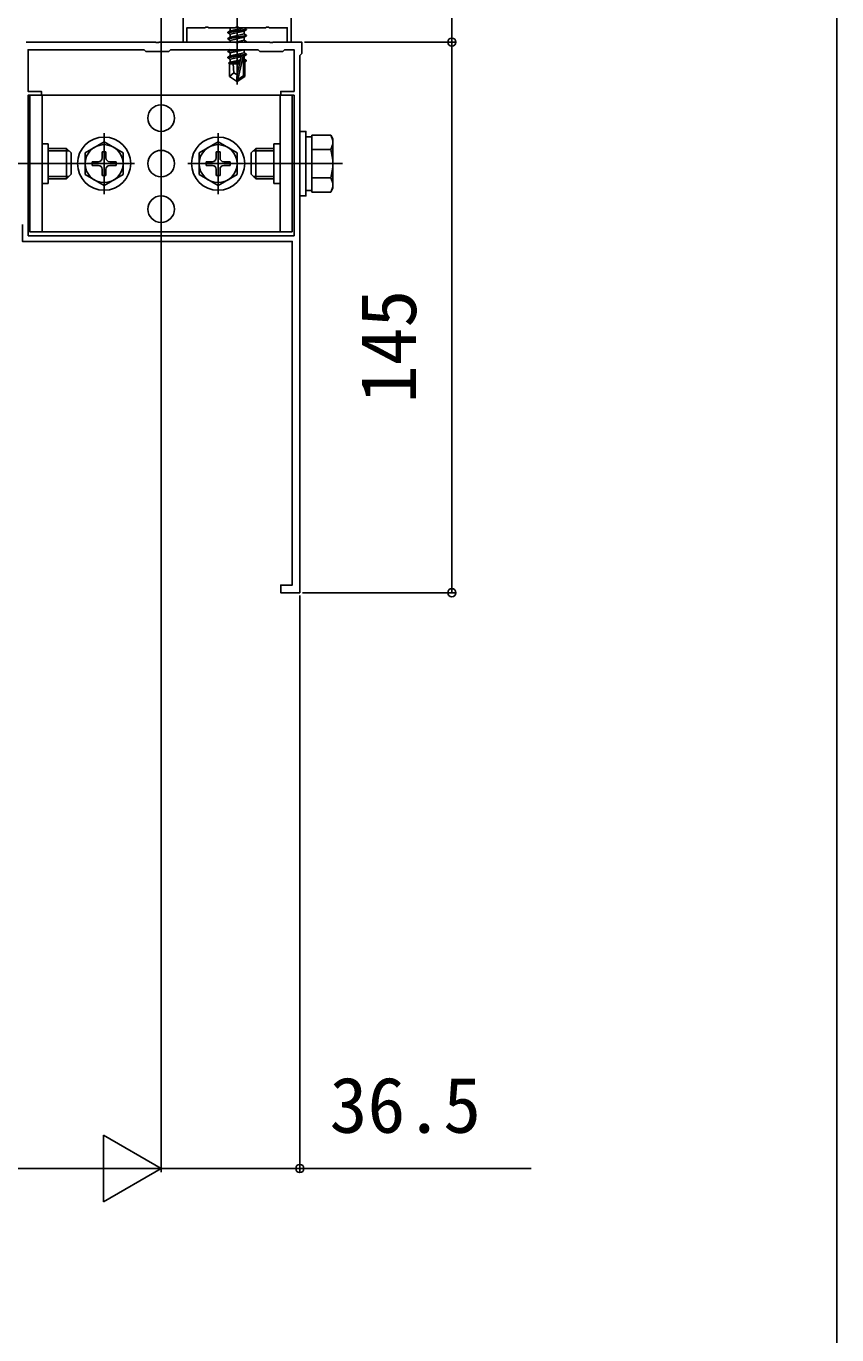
# Model space of a CAD drawing. Units: millimetres, scale not verified. Extents: x -875 to 875, y -1305 to 1298.
# Drawn here: x 661.7 to 875, y -155.6 to 189 of the extents above; entities that cross this region are included whole.
import ezdxf
from ezdxf.enums import TextEntityAlignment as Align

# ---------------------------------------------------------------- set-up
doc = ezdxf.new("R2010")
doc.units = ezdxf.units.MM
doc.header["$LTSCALE"] = 8
for name, color, linetype in [('0-3_YKK_11', 7, 'Continuous'), ('0-5_YKK_12', 2, 'Continuous'), ('0-6_YKK_13', 4, 'Continuous'), ('0-8_YKK_D', 6, 'Continuous'), ('0-9_YKK_ZWAK', 7, 'Continuous')]:
    doc.layers.add(name, color=color, linetype=linetype)
doc.styles.add('ＭＳ ゴシック', font='')
doc.styles.get('ＭＳ ゴシック').set_extended_font_data('MS Gothic')

msp = doc.modelspace()

# ---------------------------------------------------------------- linework, layer by layer
at = {"layer": '0-3_YKK_11'}
for points in [[(731.4, 191.3), (731.4, 184.8), (730.4, 184.8), (730.4, 188.6), (725.72, 188.6), (725.46, 188.75), (724.94, 188.75), (724.68, 188.6), (717.72, 188.6), (717.46, 188.75), (717.2, 188.9), (716.94, 188.75), (716.68, 188.6), (709.72, 188.6), (709.46, 188.75), (708.94, 188.75), (708.68, 188.6), (704, 188.6), (704, 184.8), (703, 184.8), (703, 191.3)], [(661.7, 184.8), (695.742, 184.8), (695.925, 184.68), (696.475, 184.68), (696.658, 184.8), (716.742, 184.8), (716.925, 184.68), (717.475, 184.68), (717.658, 184.8), (725.742, 184.8), (725.925, 184.68), (726.475, 184.68), (726.658, 184.8), (734.2, 184.8), (734.2, 181.8), (733.7, 181.3)], [(733.7, 181.3), (733.7, 39.8), (728.7, 39.8), (728.7, 41.8), (731.7, 41.8), (731.7, 132.3), (660.7, 132.3), (660.7, 136.8)]]:
    msp.add_lwpolyline(points, dxfattribs=at)
msp.add_lwpolyline([(662.2, 133.8), (732.2, 133.8), (732.2, 170.8), (728.7, 170.8), (728.7, 171.8), (732.2, 171.8), (732.2, 182.8), (729.7, 182.8), (729.2, 182.3), (723.2, 182.3), (722.7, 182.8), (699.7, 182.8), (699.2, 182.3), (693.2, 182.3), (692.7, 182.8), (662.2, 182.8), (662.2, 171.8), (665.7, 171.8), (665.7, 170.8), (662.2, 170.8)], close=True, dxfattribs=at)
at = {"layer": '0-5_YKK_12'}
for p, q in [((697.2, 626.8), (697.2, 22.8)), ((682.2, 160.8), (682.2, 144.8)), ((712.2, 160.8), (712.2, 144.8)), ((690.2, 152.8), (674.2, 152.8)), ((720.2, 152.8), (704.2, 152.8))]:
    msp.add_line(p, q, dxfattribs=at)
at = {"layer": '0-6_YKK_13'}
for p, q in [((717.2, 194.744), (717.2, 173.671)), ((714.728, 187.387), (719.672, 188.211)), ((719.672, 188.093), (714.728, 187.269)), ((714.728, 187.387), (715.376, 187.761)), ((714.728, 187.387), (714.728, 187.269)), ((714.728, 187.269), (715.376, 186.896)), ((714.728, 185.739), (719.672, 186.563)), ((719.672, 186.445), (714.728, 185.621)), ((714.728, 185.739), (715.376, 186.113)), ((715.278, 188.6), (715.376, 188.543)), ((715.376, 188.543), (715.563, 188.6)), ((719.024, 188.585), (715.376, 187.761)), ((715.376, 188.543), (715.376, 187.761)), ((719.024, 187.72), (715.376, 186.896)), ((719.024, 186.937), (715.376, 186.113)), ((715.376, 186.896), (715.376, 186.113)), ((719.024, 188.6), (719.024, 188.585)), ((719.672, 188.211), (719.024, 188.585)), ((719.672, 188.093), (719.024, 187.72)), ((719.024, 187.72), (719.024, 186.937)), ((719.672, 186.563), (719.024, 186.937)), ((719.672, 188.211), (719.672, 188.093)), ((719.672, 186.563), (719.672, 186.445)), ((714.728, 185.739), (714.728, 185.621)), ((714.728, 185.621), (715.376, 185.248)), ((714.728, 182.443), (715.376, 182.817)), ((717.574, 182.8), (714.728, 182.326)), ((714.728, 182.443), (716.867, 182.8)), ((715.376, 185.248), (715.376, 184.8)), ((719.024, 185.289), (716.808, 184.789)), ((717.183, 184.5), (717.313, 184.522)), ((718.98, 184.8), (719.672, 184.915)), ((719.024, 186.072), (719.024, 185.289)), ((719.672, 184.915), (719.024, 185.289)), ((719.024, 182.776), (719.024, 181.993)), ((719.672, 184.915), (719.672, 184.798)), ((714.728, 182.443), (714.728, 182.326)), ((714.728, 182.326), (715.376, 181.952)), ((714.728, 180.796), (719.672, 181.62)), ((719.672, 181.502), (714.728, 180.678)), ((714.728, 180.796), (715.376, 181.169)), ((714.728, 180.796), (714.728, 180.678)), ((714.728, 180.678), (715.376, 180.304)), ((717.998, 179.783), (714.964, 179.284)), ((714.964, 179.284), (715.376, 179.521)), ((715.199, 179.172), (714.964, 179.284)), ((719.024, 181.993), (715.376, 181.169)), ((715.376, 181.952), (715.376, 181.169)), ((718.265, 180.957), (715.376, 180.304)), ((715.376, 180.304), (715.376, 179.521)), ((718.078, 180.132), (715.376, 179.521)), ((717.927, 179.47), (715.966, 179.089)), ((718.271, 180.98), (717.2, 176.271)), ((718.781, 181.101), (717.377, 174.924)), ((719.024, 180.345), (718.844, 180.305)), ((719.554, 180.04), (718.848, 179.923)), ((719.554, 179.786), (718.848, 179.649)), ((719.672, 181.62), (719.024, 181.993)), ((719.024, 181.128), (719.024, 180.345)), ((719.554, 180.04), (719.024, 180.345)), ((719.201, 179.582), (719.201, 175.729)), ((719.554, 180.04), (719.554, 179.786)), ((719.672, 181.62), (719.672, 181.502)), ((715.199, 179.172), (715.199, 175.729)), ((717.841, 179.089), (715.199, 179.089)), ((716.376, 176.735), (715.199, 175.729)), ((717.2, 176.271), (717.023, 174.498)), ((717.2, 176.271), (717.2, 174.498)), ((719.201, 179.089), (718.848, 179.089)), ((719.201, 175.729), (718.848, 175.917)), ((715.199, 175.729), (717.023, 174.498)), ((717.023, 174.498), (717.377, 174.498)), ((719.201, 175.729), (717.377, 174.498)), ((717.377, 174.924), (717.377, 174.498)), ((662.7, 170.8), (731.7, 170.8)), ((665.9, 170.8), (665.9, 134.8)), ((728.5, 170.8), (728.5, 134.8)), ((731.7, 134.8), (731.7, 170.8)), ((682.2, 158.55), (677.2, 155.663)), ((682.2, 158.55), (687.2, 155.663)), ((712.2, 158.55), (707.2, 155.663)), ((712.2, 158.55), (717.2, 155.663)), ((736.9, 159.85), (735.3, 159.85)), ((736.9, 160.306), (741.819, 160.306)), ((736.9, 145.294), (736.9, 160.306)), ((742.4, 159.3), (741.819, 160.306)), ((742.4, 146.3), (742.4, 159.3)), ((667.5, 158), (665.9, 158)), ((667.5, 158), (667.5, 147.6)), ((672.3, 156.8), (667.5, 156.8)), ((672.948, 156.152), (667.5, 156.152)), ((672.3, 148.8), (672.3, 156.8)), ((673.5, 155.6), (672.3, 156.8)), ((673.5, 150), (673.5, 155.6)), ((677.2, 149.937), (677.2, 155.663)), ((681.7, 155.95), (681.7, 154.3)), ((681.7, 155.95), (682.7, 155.95)), ((682.7, 155.95), (682.7, 154.3)), ((687.2, 155.663), (687.2, 149.937)), ((707.2, 149.937), (707.2, 155.663)), ((711.7, 155.95), (711.7, 154.3)), ((711.7, 155.95), (712.7, 155.95)), ((712.7, 155.95), (712.7, 154.3)), ((717.2, 155.663), (717.2, 149.937)), ((720.9, 155.6), (722.1, 156.8)), ((720.9, 155.6), (720.9, 150)), ((721.452, 156.152), (726.9, 156.152)), ((726.9, 156.8), (722.1, 156.8)), ((722.1, 156.8), (722.1, 148.8)), ((726.9, 158), (726.9, 147.6)), ((726.9, 158), (728.5, 158)), ((736.9, 148.8), (736.9, 156.8)), ((736.9, 156.553), (741.819, 156.553)), ((649.5, 152.8), (676, 152.8)), ((680.7, 153.3), (679.05, 153.3)), ((679.05, 152.3), (679.05, 153.3)), ((680.7, 152.3), (679.05, 152.3)), ((685.35, 153.3), (683.7, 153.3)), ((685.35, 152.3), (683.7, 152.3)), ((685.35, 153.3), (685.35, 152.3)), ((710.7, 153.3), (709.05, 153.3)), ((709.05, 152.3), (709.05, 153.3)), ((710.7, 152.3), (709.05, 152.3)), ((715.35, 153.3), (713.7, 153.3)), ((715.35, 152.3), (713.7, 152.3)), ((715.35, 153.3), (715.35, 152.3)), ((744.9, 152.8), (718.4, 152.8)), ((672.948, 149.448), (667.5, 149.448)), ((667.5, 148.8), (672.3, 148.8)), ((673.5, 150), (672.3, 148.8)), ((682.2, 147.05), (677.2, 149.937)), ((681.7, 151.3), (681.7, 149.65)), ((682.7, 149.65), (681.7, 149.65)), ((682.2, 147.05), (687.2, 149.937)), ((682.7, 151.3), (682.7, 149.65)), ((712.2, 147.05), (707.2, 149.937)), ((711.7, 151.3), (711.7, 149.65)), ((712.7, 149.65), (711.7, 149.65)), ((712.2, 147.05), (717.2, 149.937)), ((712.7, 151.3), (712.7, 149.65)), ((720.9, 150), (722.1, 148.8)), ((721.452, 149.448), (726.9, 149.448)), ((722.1, 148.8), (726.9, 148.8)), ((736.9, 149.047), (741.819, 149.047)), ((667.5, 147.6), (665.9, 147.6)), ((726.9, 147.6), (728.5, 147.6)), ((735.3, 145.75), (736.9, 145.75)), ((736.9, 145.294), (741.819, 145.294)), ((742.4, 146.3), (741.819, 145.294))]:
    msp.add_line(p, q, dxfattribs=at)
for points in [[(719.672, 186.445), (719.024, 186.072), (715.376, 185.248)], [(719.066, 182.8), (719.024, 182.776), (715.376, 181.952)], [(718.848, 180.915), (718.848, 175.917), (717.377, 174.924)], [(719.672, 181.502), (719.024, 181.128), (718.799, 181.077)], [(719.554, 179.786), (719.024, 179.48), (718.848, 179.44)], [(717.2, 176.145), (716.376, 176.735), (716.141, 179.089)], [(662.7, 170.8), (662.7, 134.8), (731.7, 134.8)]]:
    msp.add_lwpolyline(points, dxfattribs=at)
msp.add_lwpolyline([(733.7, 161.3), (733.7, 144.3), (735.3, 144.3), (735.3, 161.3)], close=True, dxfattribs=at)
for centre, radius in [((697.2, 164.8), 3.5), ((682.2, 152.8), 7), ((712.2, 152.8), 7), ((682.2, 152.8), 5), ((697.2, 152.8), 3.5), ((712.2, 152.8), 5), ((697.2, 140.8), 3.5)]:
    msp.add_circle(centre, radius, dxfattribs=at)
for centre, radius, start, end in [((718.556, 180.915), 0.292, 0, 167.19096), ((739.077, 158.429), 3.323, 325.61575, 34.38425), ((729.981, 152.8), 12.419, 342.41205, 17.58795), ((680.7, 154.3), 1, 270, 0), ((680.7, 151.3), 1, 0, 90), ((683.7, 154.3), 1, 180, 270), ((683.7, 151.3), 1, 90, 180), ((710.7, 154.3), 1, 270, 0), ((710.7, 151.3), 1, 0, 90), ((713.7, 154.3), 1, 180, 270), ((713.7, 151.3), 1, 90, 180), ((739.077, 147.171), 3.323, 325.61575, 34.38425)]:
    msp.add_arc(centre, radius, start, end, dxfattribs=at)
at = {"layer": '0-8_YKK_D'}
for p, q in [((773.7, 184.8), (773.7, 192.8)), ((734.9, 184.8), (774.7, 184.8)), ((734.9, 184.8), (774.7, 184.8)), ((773.7, 184.8), (773.7, 180.5)), ((773.7, 184.8), (773.7, 39.8)), ((733.7, 39.1), (733.7, -112.805)), ((734.4, 39.8), (774.7, 39.8)), ((697.2, 31.3), (697.2, -112.805)), ((697.2, 29.8), (697.2, -112.805)), ((697.2, -111.805), (682.045, -103.055)), ((682.045, -103.055), (682.045, -120.555)), ((-585.3, -111.805), (679.7, -111.805)), ((697.2, -111.805), (666.889, -111.805)), ((697.2, -111.805), (682.045, -120.555))]:
    msp.add_line(p, q, dxfattribs=at)
msp.add_lwpolyline([(697.2, -111.805), (733.7, -111.805), (794.591, -111.805)], dxfattribs=at)
for centre in [(773.7, 184.8), (773.7, 184.8), (773.7, 39.8), (733.7, -111.805)]:
    msp.add_circle(centre, 1.075, dxfattribs=at)
at = {"layer": '0-9_YKK_ZWAK'}
msp.add_lwpolyline([(-875, -1304.7), (875, -1304.7), (875, 1245.3)], dxfattribs=at)

# ---------------------------------------------------------------- texts
at = {"layer": '0-8_YKK_D', "style": 'ＭＳ ゴシック'}
msp.add_text('145', height=14.66, rotation=90, dxfattribs=at).set_placement((768.7, 89.686), align=Align.BOTTOM_LEFT)
msp.add_text('36.5', height=14.66, dxfattribs=at).set_placement((741.523, -106.805), align=Align.BOTTOM_LEFT)

doc.saveas('drawing.dxf')
